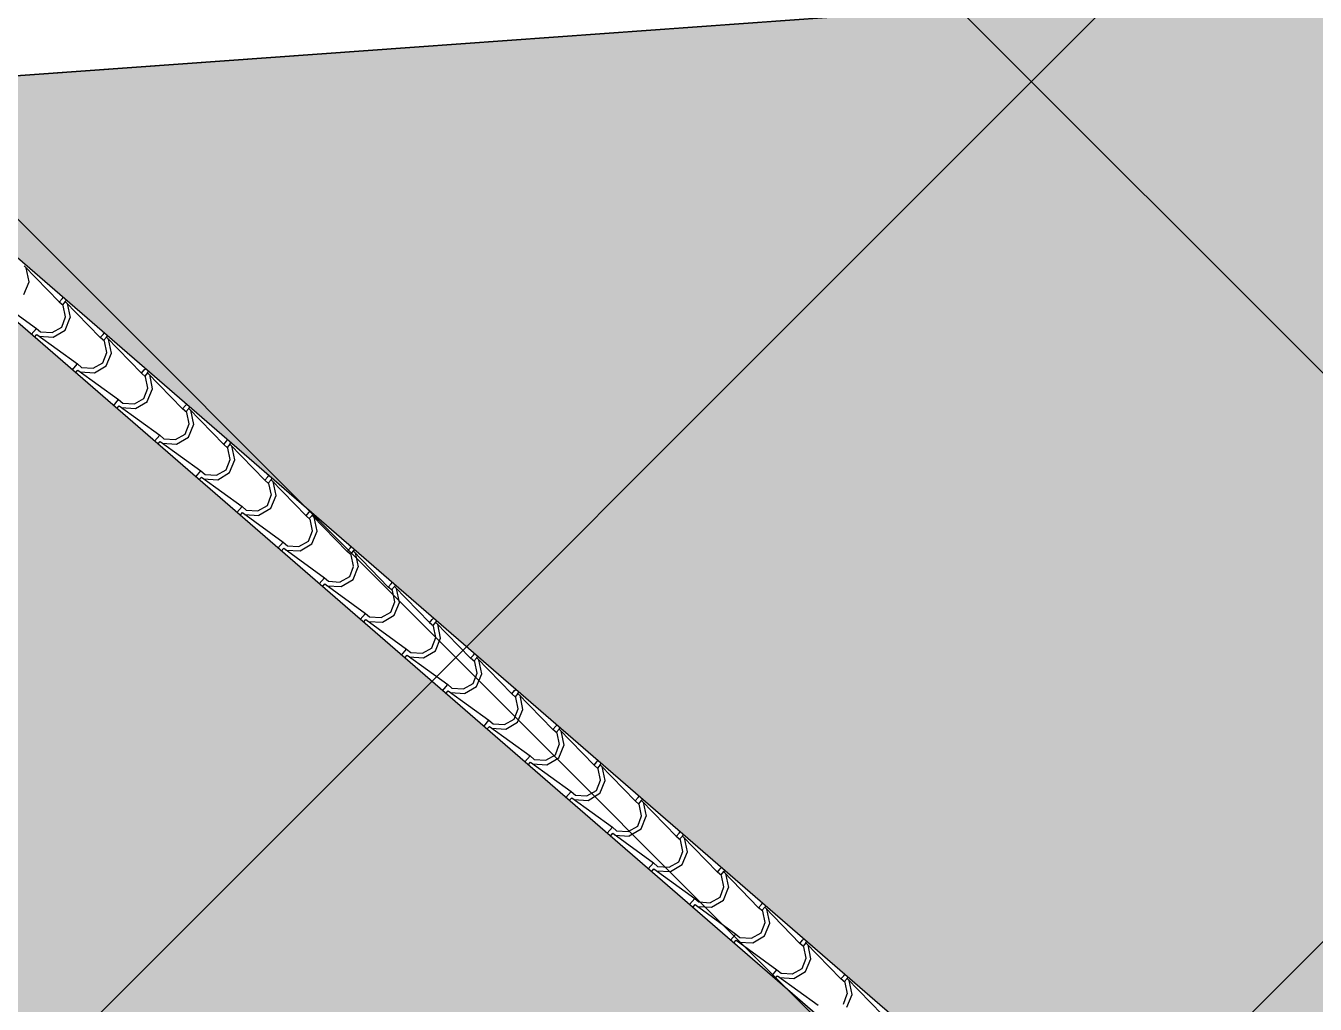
# Model space of a CAD drawing. Header units: millimetres. Extents: x 648844 to 649530, y 1246379 to 1246752.
# Drawn here: x 649271.562 to 649275.521, y 1246541.406 to 1246544.41 of the extents above; entities that cross this region are included whole.
import ezdxf

# ---------------------------------------------------------------- set-up
doc = ezdxf.new("R2010")
doc.units = ezdxf.units.MM
doc.header["$LTSCALE"] = 20
doc.header["$MEASUREMENT"] = 0
doc.layers.get('0').update_dxf_attribs({"linetype": 'CONTINUOUS'})
doc.layers.add('acera', color=8, linetype='CONTINUOUS')
doc.layers.add('TECHO', color=30, linetype='CONTINUOUS')

# ---------------------------------------------------------------- blocks, each defined once
blk = doc.blocks.new('TEJA45')
at = {"layer": 'TECHO'}
for p, q in [((-3.145534028330822, -1.284549470664484), (-3.046281576985123, -1.402706980296024)), ((-3.0391459029412, -1.315229121896984), (-3.058051126158588, -1.35303948778423)), ((-3.029513834642891, -1.324882324775018), (-3.04369274836565, -1.355603361677225)), ((-2.833540014100954, -1.426322911206864), (-2.951697523732498, -1.327070459861165)), ((-3.058227097509651, -1.352923938697906), (-3.052319174019324, -1.39664229495062)), ((-3.043859905866945, -1.355620720871823), (-3.039133638604568, -1.391067930148573)), ((-3.046234936617125, -1.402696961378805), (-3.049801996208117, -1.406264020969793)), ((-3.046234936617132, -1.402696961378801), (-3.036782333166229, -1.393244357927898)), ((-3.036782333166229, -1.412149564829722), (-3.040349392757221, -1.415716624420718)), ((-3.039145484028822, -1.390881207065195), (-3.027329729715191, -1.402696961378822)), ((-3.027329729715319, -1.402696961378808), (-3.036782333166222, -1.412149564829711)), ((-3.027376307857871, -1.402706941267724), (-2.928123856512173, -1.520864450899264)), ((-2.883201762456508, -1.414517045571095), (-2.921012128343754, -1.433422268788483)), ((-2.839558204278752, -1.420292435457334), (-2.883276560531471, -1.414384511967011)), ((-2.82557843589386, -1.418355546928094), (-2.833551358971832, -1.426328470006062)), ((-2.920988373062443, -1.433386853144871), (-2.93989359627983, -1.471197219032117)), ((-2.911357425872332, -1.4430387879666), (-2.925536339595091, -1.473759824868807)), ((-2.880665134394938, -1.428847212821609), (-2.911386171297146, -1.443026126544368)), ((-2.845240586117313, -1.433433336695291), (-2.88068779539406, -1.428707069432917)), ((-2.833551358971931, -1.445233676907893), (-2.845367113285562, -1.433417922594266)), ((-2.816125832442957, -1.427808150378997), (-2.833551358971832, -1.445233676907872)), ((-2.715382543497938, -1.544480631679626), (-2.833540053129482, -1.445228180333928)), ((-2.94006852195313, -1.471082315131714), (-2.934160598462803, -1.514800671384428)), ((-2.925702455252711, -1.473777201960754), (-2.920976187990334, -1.509224411237504)), ((-2.928077393480848, -1.520854504515079), (-2.931644453071847, -1.524421564106078)), ((-2.928077393480862, -1.520854504515082), (-2.918624790029959, -1.511401901064179)), ((-2.918624790029945, -1.530307107965989), (-2.922191849620937, -1.533874167556977)), ((-2.920987940892545, -1.509038750201469), (-2.909172186578914, -1.520854504515096)), ((-2.909172186579042, -1.520854504515082), (-2.918624790029945, -1.530307107965985)), ((-2.90921858738551, -1.520864411870264), (-2.809966136039812, -1.639021921501804)), ((-2.765044031208639, -1.53267457544986), (-2.802854397095885, -1.551579798667248)), ((-2.721399827845794, -1.538451011013787), (-2.765118184098512, -1.532543087523464)), ((-2.70742089275759, -1.536513090064368), (-2.715393815835554, -1.544486013142333)), ((-2.802830843183706, -1.551544584392804), (-2.821736066401094, -1.58935495028005)), ((-2.793201017101389, -1.561195251157347), (-2.807379930824148, -1.591916288059554)), ((-2.762508671203413, -1.547003621592122), (-2.793229708105621, -1.561182535314881)), ((-2.727084105028339, -1.551590787309578), (-2.762531314305086, -1.546864520047205)), ((-2.715393815835654, -1.563391220044164), (-2.727209570149284, -1.551575465730537)), ((-2.697968289306687, -1.545965693515264), (-2.715393815835561, -1.563391220044142)), ((-2.597225072894837, -1.662638352152463), (-2.715382582526381, -1.563385900806765)), ((-2.821909946396609, -1.589240691565525), (-2.816002022906282, -1.63295904781824)), ((-2.807545004638243, -1.591933683051483), (-2.802818737375866, -1.627380892328233)), ((-2.809919850344571, -1.639012047651349), (-2.813486909935563, -1.642579107242341)), ((-2.809919850344592, -1.639012047651342), (-2.800467246893689, -1.629559444200439)), ((-2.800467246893675, -1.648464651102259), (-2.80403430648466, -1.652031710693247)), ((-2.802830397756267, -1.627196293337743), (-2.791014643442637, -1.63901204765137)), ((-2.791014643442779, -1.639012047651352), (-2.800467246893682, -1.648464651102255)), ((-2.791060866912552, -1.639021882473511), (-2.691808415566854, -1.757179392105051)), ((-2.646886299960727, -1.650832105328611), (-2.684696665847973, -1.669737328545999)), ((-2.603241451412842, -1.656609586570244), (-2.64695980766556, -1.650701663079921)), ((-2.589263349621319, -1.654670633200642), (-2.597236272699284, -1.662643556278606)), ((-2.684673313304934, -1.669702315640684), (-2.703578536522322, -1.70751268152793)), ((-2.675044608331199, -1.679351714349746), (-2.689223522053958, -1.710072751251953)), ((-2.644352208011057, -1.665160030362259), (-2.675073244913264, -1.679338944085018)), ((-2.608927623939351, -1.669748237923873), (-2.644374833216098, -1.665021970661499)), ((-2.597236272699377, -1.681548763180434), (-2.609052027013007, -1.669733008866807)), ((-2.579810746170416, -1.664123236651537), (-2.597236272699291, -1.681548763180416)), ((-2.479067602291742, -1.780796072625296), (-2.597225111923287, -1.681543621279598)), ((-2.703751370840337, -1.707399067997532), (-2.69784344735001, -1.751117424250246)), ((-2.689387554024243, -1.710090164138617), (-2.684661286761866, -1.745537373415367)), ((-2.6917623072083, -1.757169590787623), (-2.695329366799299, -1.760736650378618)), ((-2.691762307208315, -1.757169590787623), (-2.682309703757412, -1.74771698733672)), ((-2.682309703757404, -1.766622194238533), (-2.685876763348396, -1.770189253829525)), ((-2.68467285461999, -1.745353836474017), (-2.672857100306359, -1.757169590787644)), ((-2.672857100306501, -1.757169590787626), (-2.682309703757404, -1.766622194238529)), ((-2.672903146439751, -1.757179353076573), (-2.573650695094052, -1.875336862708114)), ((-2.528728568712808, -1.768989635207362), (-2.566538934600054, -1.78789485842475)), ((-2.485083074978959, -1.774768162126826), (-2.528801431231678, -1.768860238636503)), ((-2.471105806485042, -1.772828176336908), (-2.479078729563014, -1.780801099414884)), ((-2.566515783426183, -1.787860046888596), (-2.585421006643571, -1.825670412775843)), ((-2.556888199560625, -1.797508177541324), (-2.571067113283384, -1.828229214443532)), ((-2.526195744820356, -1.783316439133152), (-2.556916781722563, -1.797495352855911)), ((-2.490771142848558, -1.787905688538405), (-2.526218352125305, -1.783179421276031)), ((-2.479078729563099, -1.799706306316704), (-2.49089448387673, -1.787890552003077)), ((-2.461653203034139, -1.782280779787811), (-2.479078729563021, -1.799706306316693)), ((-2.360910131688691, -1.898953793098098), (-2.479067641320235, -1.799701341752399)), ((-2.585592795284057, -1.825557444429538), (-2.579684871793731, -1.869275800682253)), ((-2.571230103409881, -1.828246645228447), (-2.566503836147504, -1.863693854505197)), ((-2.57360476407203, -1.8753271339239), (-2.577171823663022, -1.878894193514888)), ((-2.573604764072044, -1.875327133923896), (-2.564152160621141, -1.865874530472993)), ((-2.564152160621134, -1.88477973737481), (-2.567719220212119, -1.888346796965795)), ((-2.566515311483712, -1.863511379610291), (-2.554699557170082, -1.875327133923918)), ((-2.554699557170231, -1.8753271339239), (-2.564152160621134, -1.884779737374803)), ((-2.554745425967099, -1.875336823679472), (-2.4554929746214, -1.993494333311013)), ((-2.410570837464945, -1.887147165086127), (-2.448381203352191, -1.906052388303515)), ((-2.366924698544189, -1.892926737683524), (-2.410643054796907, -1.887018814193201)), ((-2.352948263348772, -1.890985719473182), (-2.360921186426737, -1.898958642551147)), ((-2.448358253547411, -1.906017778136452), (-2.467263476764799, -1.943828144023698)), ((-2.438731790789681, -1.915664640732071), (-2.452910704512441, -1.946385677634279)), ((-2.408039281628007, -1.901472847903293), (-2.438760318530214, -1.915651761626052)), ((-2.37261466176048, -1.906063139152575), (-2.408061871037226, -1.901336871890202)), ((-2.360921186426822, -1.917863849452974), (-2.372736940740452, -1.906048095139347)), ((-2.343495659897869, -1.900438322924082), (-2.360921186426744, -1.91786384945296)), ((-2.242752661085596, -2.017111513570935), (-2.36091017071714, -1.917859062225236)), ((-2.467434219727544, -1.943715820863346), (-2.461526296237217, -1.987434177116061)), ((-2.453072652795534, -1.946403126318273), (-2.448346385533156, -1.981850335595023)), ((-2.455447220935753, -1.993484677060163), (-2.459014280526745, -1.997051736651155)), ((-2.455447220935774, -1.993484677060167), (-2.445994617484871, -1.984032073609264)), ((-2.445994617484857, -2.002937280511077), (-2.449561677075849, -2.006504340102069)), ((-2.448357768347435, -1.981668922746564), (-2.436542014033805, -1.993484677060192)), ((-2.436542014033954, -1.993484677060167), (-2.445994617484857, -2.00293728051107)), ((-2.436587705494148, -1.993494294282709), (-2.337335254148449, -2.111651803914249)), ((-2.292413106217047, -2.005304694964895), (-2.330223472104294, -2.024209918182283)), ((-2.248766322111209, -2.011085313239978), (-2.292484678363927, -2.005177389749655)), ((-2.234790720212501, -2.009143262609456), (-2.242763643290466, -2.017116185687421)), ((-2.225338116761598, -2.018595866060352), (-2.242763643290473, -2.03602139258923)), ((-2.330200723668653, -2.024175509384364), (-2.349105946886041, -2.06198587527161)), ((-2.320575382019115, -2.03382110392365), (-2.334754295741874, -2.064542140825857)), ((-2.289882818437306, -2.01962925667419), (-2.320603855339513, -2.033808170396949)), ((-2.254458180670589, -2.024220589766987), (-2.289905389947336, -2.019494322504613)), ((-2.242763643290544, -2.036021392589245), (-2.254579397604175, -2.024205638275618)), ((-2.124595190482452, -2.135269234043804), (-2.242752700113996, -2.036016782698105)), ((-2.349275644170781, -2.061874197298959), (-2.343367720680455, -2.105592553551674)), ((-2.3349152021813, -2.064559607407208), (-2.330188934918922, -2.100006816683958)), ((-2.337289677799482, -2.111642220196437), (-2.340856737390475, -2.115209279787429)), ((-2.337289677799497, -2.111642220196437), (-2.327837074348594, -2.102189616745534)), ((-2.327837074348587, -2.121094823647347), (-2.331404133939571, -2.124661883238335)), ((-2.330200225211158, -2.099826465882838), (-2.318384470897527, -2.111642220196465)), ((-2.318384470897684, -2.11164222019644), (-2.327837074348587, -2.121094823647343)), ((-2.31842998502119, -2.111651764885952), (-2.219177533675492, -2.229809274517493)), ((-2.174255374969171, -2.123462224843657), (-2.212065740856417, -2.142367448061044)), ((-2.17172635524495, -2.137785665444323), (-2.202447392147157, -2.151964579167082)), ((-2.13060794567825, -2.129243888796434), (-2.174326301930968, -2.123335965306111)), ((-2.136301699582951, -2.1423780403811), (-2.171748908859698, -2.137651773118726)), ((-2.116633177076224, -2.12730080574573), (-2.124606100154196, -2.135273728823698)), ((-2.107180573625321, -2.136753409196629), (-2.124606100154203, -2.154178935725511)), ((-2.212043193789889, -2.142333240632247), (-2.230948417007276, -2.180143606519493)), ((-2.202418973248939, -2.151977567116056), (-2.216597886971698, -2.182698604018263)), ((-2.124606100154267, -2.154178935725515), (-2.136421854467898, -2.142363181411888)), ((-2.006437719879479, -2.253426954516531), (-2.124595229511023, -2.154174503170832)), ((-2.231117068614253, -2.180032573732767), (-2.225209145123927, -2.223750929985481)), ((-2.216757751567307, -2.182716088494338), (-2.21203148430493, -2.218163297771088)), ((-2.219132134663212, -2.229799763332714), (-2.222699194254211, -2.233366822923713)), ((-2.219132134663226, -2.229799763332704), (-2.209679531212323, -2.220347159881801)), ((-2.209679531212316, -2.239252366783628), (-2.213246590803301, -2.242819426374613)), ((-2.21204268207488, -2.217984009019112), (-2.20022692776125, -2.229799763332739)), ((-2.200226927761413, -2.229799763332711), (-2.209679531212316, -2.239252366783614)), ((-2.200272264548389, -2.229809235489022), (-2.10101981320269, -2.347966745120562)), ((-2.056097643721237, -2.241619754722393), (-2.093908009608484, -2.260524977939781)), ((-2.0535698920526, -2.25594207421446), (-2.084290928954807, -2.270120987937219)), ((-2.012449569244382, -2.247402464353016), (-2.0561679254971, -2.241494540862693)), ((-2.01814521849397, -2.260535490995387), (-2.053592427770717, -2.255809223733014)), ((-1.998475633939961, -2.245458348881996), (-2.006448557017933, -2.253431271959968)), ((-1.989023030489065, -2.254910952332899), (-2.00644855701794, -2.272336478861774)), ((-2.093885663911145, -2.260490971880152), (-2.112790887128533, -2.298301337767398)), ((-2.084262564478372, -2.270134030307631), (-2.098441478201131, -2.300855067209838)), ((-2.00644855701799, -2.272336478861785), (-2.01826431133162, -2.260520724548158)), ((-1.888280249276384, -2.371584674989364), (-2.006437758907929, -2.272332223643666)), ((-2.112958493057739, -2.298190950166578), (-2.107050569567413, -2.341909306419293)), ((-2.098600300952711, -2.300872569585966), (-2.093874033690334, -2.336319778862716)), ((-2.100974591526949, -2.347957306468984), (-2.104541651117941, -2.351524366059977)), ((-2.100974591526956, -2.347957306468981), (-2.091521988076053, -2.338504703018078)), ((-2.091521988076053, -2.357409909919891), (-2.095089047667038, -2.36097696951088)), ((-2.093885138938603, -2.336141552155386), (-2.082069384624972, -2.347957306469013)), ((-2.08206938462515, -2.347957306468984), (-2.091521988076053, -2.357409909919888)), ((-2.082114544075594, -2.347966706092084), (-1.982862092729896, -2.466124215723625)), ((-1.937939912473382, -2.359777284601172), (-1.975750278360628, -2.37868250781856)), ((-1.935413428861892, -2.374098482985353), (-1.9661344657641, -2.388277396708112)), ((-1.894291192809604, -2.365561039909714), (-1.938009549062322, -2.359653116419391)), ((-1.899988737404087, -2.378692941609803), (-1.935435946680833, -2.373966674347429)), ((-1.880318090803684, -2.36361589201827), (-1.888291013881656, -2.371588815096242)), ((-1.870865487352781, -2.37306849546917), (-1.888291013881656, -2.390494021998048)), ((-1.975728134032373, -2.378648703128039), (-1.994633357249761, -2.416459069015286)), ((-1.966106155707806, -2.388290493499209), (-1.980285069430565, -2.419011530401416)), ((-1.888291013881712, -2.390494021998055), (-1.900106768195343, -2.378678267684428)), ((-1.770122778673276, -2.489742395462201), (-1.88828028830482, -2.390489944116503)), ((-1.994799917501467, -2.416349326598581), (-1.988891994011141, -2.460067682851296)), ((-1.980442850338477, -2.419029050674897), (-1.9757165830761, -2.454476259951647)), ((-1.975727595802326, -2.45429909529166), (-1.963911841488695, -2.466114849605287)), ((-1.982817048390672, -2.466114849605258), (-1.986384107981671, -2.469681909196254)), ((-1.982817048390686, -2.466114849605255), (-1.973364444939783, -2.456662246154352)), ((-1.973364444939769, -2.475567453056165), (-1.976931504530761, -2.479134512647157)), ((-1.963911841488866, -2.466114849605262), (-1.973364444939769, -2.475567453056165)), ((-1.963956823602786, -2.466124176695153), (-1.864704372257087, -2.584281686326694)), ((-1.81978218122547, -2.477934814479919), (-1.857592547112716, -2.496840037697307)), ((-1.817256965671191, -2.49225489175625), (-1.847978002573399, -2.506433805479009)), ((-1.776132816376645, -2.483719615466171), (-1.819851172629363, -2.477811691975848)), ((-1.781832256316001, -2.496850392223973), (-1.817279465592748, -2.492124124961599)), ((-1.762160547667406, -2.481773435154544), (-1.770133470745378, -2.489746358232519)), ((-1.752707944216503, -2.49122603860544), (-1.770133470745392, -2.508651565134326)), ((-1.857570604153629, -2.496806434375973), (-1.876475827371017, -2.534616800263219)), ((-1.847949746937246, -2.506446956690787), (-1.862128660660005, -2.537167993592995)), ((-1.770133470745435, -2.508651565134326), (-1.781949225059066, -2.496835810820698)), ((-1.651965308070274, -2.607900115934964), (-1.770122817701818, -2.508647664589265)), ((-1.876641341944946, -2.534507703032396), (-1.87073341845462, -2.578226059285111)), ((-1.862285399724364, -2.537185531762926), (-1.857559132461986, -2.572632741039676)), ((-1.857570052666048, -2.572456638427933), (-1.845754298352418, -2.584272392741561)), ((-1.864659505254394, -2.584272392741536), (-1.868226564845386, -2.587839452332524)), ((-1.864659505254409, -2.584272392741529), (-1.855206901803506, -2.574819789290625)), ((-1.855206901803506, -2.593724996192442), (-1.85877396139449, -2.597292055783427)), ((-1.845754298352588, -2.584272392741532), (-1.855206901803491, -2.593724996192435)), ((-1.845799103129842, -2.584281647298393), (-1.746546651784143, -2.702439156929936)), ((-1.701624449977572, -2.596092344358674), (-1.739434815864819, -2.614997567576061)), ((-1.699100502478842, -2.610411300526387), (-1.729821539381049, -2.624590214249146)), ((-1.657974439942784, -2.601878191022749), (-1.701692796195502, -2.595970267532426)), ((-1.663675775226118, -2.615007842838384), (-1.699122984502864, -2.61028157557601)), ((-1.644003004531143, -2.599930978290818), (-1.651975927609115, -2.60790390136879)), ((-1.634550401080247, -2.609383581741717), (-1.651975927609115, -2.626809108270585)), ((-1.73941307427485, -2.614964165623807), (-1.758318297492238, -2.652774531511053)), ((-1.729793338166296, -2.624603419881542), (-1.743972251889055, -2.655324456783749)), ((-1.651975927609158, -2.626809108270596), (-1.663791681922788, -2.614993353956969)), ((-1.533807837467222, -2.72605783640776), (-1.651965347098766, -2.626805385062063)), ((-1.758482766388425, -2.652666079466204), (-1.752574842898099, -2.696384435718921)), ((-1.74412794911013, -2.655342012851861), (-1.739401681847752, -2.690789222128609)), ((-1.739412509529771, -2.690614181564206), (-1.72759675521614, -2.702429935877833)), ((-1.746501962118131, -2.702429935877808), (-1.750069021709123, -2.7059969954688)), ((-1.746501962118138, -2.702429935877801), (-1.737049358667235, -2.692977332426899)), ((-1.737049358667228, -2.711882539328702), (-1.74061641825822, -2.715449598919694)), ((-1.727596755216325, -2.702429935877797), (-1.737049358667228, -2.711882539328698)), ((-1.727641382657168, -2.702439117901289), (-1.62838893131147, -2.820596627532831)), ((-1.583466718729703, -2.714249874237447), (-1.621277084616949, -2.733155097454834)), ((-1.580944039287303, -2.7285677092969), (-1.61166507618951, -2.742746623019661)), ((-1.539816063508901, -2.720036766579328), (-1.583534419761619, -2.714128843089005)), ((-1.545519294137577, -2.733165293452616), (-1.580966503414324, -2.728439026190243)), ((-1.525845461394866, -2.718088521427086), (-1.533818384472845, -2.726061444505063)), ((-1.51639285794397, -2.727541124877987), (-1.533818384472845, -2.744966651406861)), ((-1.640324190831912, -2.770824455900016), (-1.634416267341585, -2.814542812152732)), ((-1.621255544396092, -2.733121896871717), (-1.64016076761348, -2.770932262758963)), ((-1.611636929396113, -2.742759883073942), (-1.625815843118872, -2.77348091997615)), ((-1.53381838447288, -2.744966651406866), (-1.545634138786511, -2.733150897093239)), ((-1.415650366864114, -2.844215556880595), (-1.533807876495658, -2.744963105534897)), ((-1.625970498495889, -2.773498493940787), (-1.621244231233511, -2.808945703217535)), ((-1.621254966393494, -2.808771724700478), (-1.609439212079863, -2.820587479014105)), ((-1.628344418981861, -2.820587479014081), (-1.631911478572853, -2.824154538605073)), ((-1.628344418981868, -2.820587479014073), (-1.618891815530965, -2.811134875563171)), ((-1.618891815530958, -2.830040082464977), (-1.622458875121943, -2.833607142055964)), ((-1.609439212080055, -2.820587479014074), (-1.618891815530958, -2.830040082464976)), ((-1.609483662184388, -2.820596588504353), (-1.51023121083869, -2.938754098135895)), ((-1.46530898748177, -2.832407404116191), (-1.503119353369016, -2.851312627333577)), ((-1.462787576096609, -2.846724118067796), (-1.493508612998816, -2.860903031790556)), ((-1.421657687075943, -2.838195342135784), (-1.465376043328661, -2.832287418645461)), ((-1.427362813048141, -2.851322744066966), (-1.462810022324888, -2.846596476804592)), ((-1.407687918258596, -2.836246064563362), (-1.415660841336567, -2.84421898764133)), ((-1.3982353148077, -2.845698668014265), (-1.415660841336575, -2.86312419454314)), ((-1.52216561527564, -2.888982832332024), (-1.516257691785313, -2.93270118858474)), ((-1.503098014517342, -2.851279628119626), (-1.522003237734729, -2.889089994006872)), ((-1.49348052062517, -2.860916346264695), (-1.507659434347929, -2.891637383166902)), ((-1.415660841336603, -2.863124194543138), (-1.427476595650234, -2.851308440229511)), ((-1.297492896261055, -2.962373277353398), (-1.415650405892599, -2.8631208260077)), ((-1.510186875845591, -2.938745022150343), (-1.500734272394688, -2.929292418699442)), ((-1.507813047881541, -2.891654975030615), (-1.503086780619164, -2.927102184307364)), ((-1.503097423257216, -2.92692926783675), (-1.491281668943586, -2.938745022150377)), ((-1.510186875845584, -2.938745022150348), (-1.513753935436576, -2.942312081741342)), ((-1.500734272394688, -2.948197625601257), (-1.50430133198568, -2.95176468519225)), ((-1.491281668943785, -2.938745022150346), (-1.500734272394688, -2.948197625601248)), ((-1.491325941711573, -2.938754059107428), (-1.392073490365874, -3.05691156873897)), ((-1.3471512562339, -2.950564933994952), (-1.384961622121146, -2.969470157212339)), ((-1.344631112905077, -2.964880526838311), (-1.375352149807284, -2.979059440561072)), ((-1.303499310642067, -2.956353917692363), (-1.347217666894785, -2.95044599420204)), ((-1.30920633195916, -2.969480194681257), (-1.344653541235907, -2.964753927418883)), ((-1.289530375122325, -2.954403607699636), (-1.297503298200297, -2.962376530777604)), ((-1.280077771671422, -2.963856211150533), (-1.297503298200297, -2.981281737679408)), ((-1.40400703971887, -3.007141208767635), (-1.398099116228543, -3.050859565020351)), ((-1.384940484638584, -2.969437359367509), (-1.403845707855972, -3.007247725254755)), ((-1.375324111854219, -2.979072809455447), (-1.389503025576978, -3.009793846357654)), ((-1.297503298200326, -2.98128173767941), (-1.309319052513956, -2.969465983365783)), ((-1.17933542565796, -3.080530997826234), (-1.297492935289505, -2.981278546480535)), ((-1.39202933270932, -3.056902565286615), (-1.382576729258417, -3.047449961835714)), ((-1.389655597267307, -3.009811456119547), (-1.38492933000493, -3.045258665396295)), ((-1.384939880120939, -3.045086810973022), (-1.373124125807308, -3.056902565286649)), ((-1.392029332709313, -3.056902565286622), (-1.395596392300305, -3.060469624877616)), ((-1.38257672925841, -3.066355168737525), (-1.386143788849402, -3.069922228328515)), ((-1.373124125807507, -3.056902565286615), (-1.38257672925841, -3.066355168737516)), ((-1.373168221238906, -3.056911529710316), (-1.273915769893208, -3.175069039341858)), ((-1.266782954759819, -3.087595090615395), (-1.285688177977207, -3.125405456502641)), ((-1.228993524985981, -3.068722463873701), (-1.266803890873227, -3.087627687091087)), ((-1.226474649713545, -3.083036935608828), (-1.257195686615752, -3.097215849331588)), ((-1.185340934208199, -3.074512493248939), (-1.229059290460917, -3.068604569758616)), ((-1.191049850870634, -3.087637645295489), (-1.226497060147381, -3.082911378033115)), ((-1.179345755064048, -3.099439280815682), (-1.191161509377679, -3.087623526502055)), ((-1.171372831986048, -3.072561150835908), (-1.17934575506402, -3.08053407391388)), ((-1.161920228535152, -3.082013754286805), (-1.179345755064027, -3.099439280815679)), ((-1.285848464162349, -3.125299585201443), (-1.279940540672023, -3.169017941454159)), ((-1.257167703084427, -3.097229272648676), (-1.271346616807186, -3.127950309550883)), ((-1.061177955054944, -3.198688718298998), (-1.179335464686488, -3.099436266953299)), ((-1.27387178957305, -3.17506010842289), (-1.264419186122147, -3.165607504971989)), ((-1.271498146653059, -3.127967937208478), (-1.266771879390681, -3.163415146485226)), ((-1.266782336984662, -3.163244354109294), (-1.254966582671031, -3.175060108422921)), ((-1.273871789573036, -3.175060108422898), (-1.277438849164028, -3.17862716801389)), ((-1.26441918612214, -3.184512711873795), (-1.267986245713132, -3.188079771464787)), ((-1.25496658267123, -3.175060108422885), (-1.264419186122133, -3.184512711873786)), ((-1.255010500765955, -3.175069000313561), (-1.155758049420257, -3.293226509945104)), ((-1.148625424881047, -3.205752821863278), (-1.167530648098435, -3.243563187750524)), ((-1.110835793738119, -3.186879993752481), (-1.148646159625365, -3.205785216969867)), ((-1.108318186521188, -3.201193344378961), (-1.139039223423396, -3.215372258101722)), ((-1.067182557776142, -3.192671068805273), (-1.110900914028861, -3.18676314531495)), ((-1.072893369781191, -3.20579509590984), (-1.108340579057938, -3.201068828647466)), ((-1.061188211927771, -3.217596823951954), (-1.073003966241401, -3.205781069638327)), ((-1.053215288849778, -3.190718693972176), (-1.06118821192775, -3.198691617050144)), ((-1.043762685398882, -3.200171297423076), (-1.061188211927757, -3.217596823951951)), ((-1.167689888606077, -3.243457961633453), (-1.16178196511575, -3.287176317886169)), ((-1.153340696038832, -3.246124418297407), (-1.148614428776455, -3.281571627574156)), ((-1.139011294313853, -3.215385735840252), (-1.153190208036612, -3.24610677274246)), ((-0.9430204844518499, -3.316846438771833), (-1.061177994083394, -3.217593987426135)), ((-1.155714246436773, -3.293217651559161), (-1.14626164298587, -3.283765048108259)), ((-1.148624793848384, -3.281401897245566), (-1.136809039534754, -3.293217651559193)), ((-1.155714246436766, -3.293217651559162), (-1.159281306027758, -3.296784711150153)), ((-1.14626164298587, -3.302670255010067), (-1.149828702576862, -3.306237314601058)), ((-1.136809039534967, -3.293217651559159), (-1.14626164298587, -3.30267025501006)), ((-1.136852780293168, -3.293226470916625), (-1.03760032894747, -3.411383980548168)), ((-1.030467895002317, -3.323910553111215), (-1.049373118219705, -3.361720918998461)), ((-0.9926780624902207, -3.305037523631229), (-1.030488428377467, -3.323942746848616)), ((-0.9901617233296705, -3.319349753149474), (-1.020882760231878, -3.333528666872235)), ((-0.9490241813413647, -3.310829644361974), (-0.9927425375940828, -3.304921720871651)), ((-0.9547368886917553, -3.32395254652419), (-0.9901840979685019, -3.319226279261816)), ((-0.9430306687914936, -3.335754367088226), (-0.9548464231051241, -3.323938612774599)), ((-0.9350577457135074, -3.30887623710845), (-0.9430306687914793, -3.316849160186418)), ((-0.9256051422626115, -3.318328840559349), (-0.9430306687914793, -3.335754367088221)), ((-1.049531313049314, -3.361616338069064), (-1.043623389558988, -3.40533469432178)), ((-1.035183245424484, -3.364280899387238), (-1.030456978162107, -3.399728108663986)), ((-1.020854885543294, -3.333542199031832), (-1.035033799266053, -3.36426323593404)), ((-0.8248630138487556, -3.435004159244665), (-0.9430205234802997, -3.335751707898966)), ((-1.037556703300503, -3.411375194695433), (-1.0281040998496, -3.401922591244531)), ((-1.030467250712107, -3.399559440381838), (-1.018651496398476, -3.411375194695465)), ((-1.037556703300496, -3.411375194695436), (-1.041123762891495, -3.414942254286435)), ((-1.028104099849593, -3.420827798146338), (-1.031671159440585, -3.424394857737328)), ((-1.018651496398689, -3.411375194695433), (-1.028104099849593, -3.420827798146334)), ((-1.018695059820502, -3.411383941519517), (-0.9194426084748031, -3.52954145115106)), ((-0.9123103651235454, -3.442068284359099), (-0.9312155883409332, -3.479878650246345)), ((-0.8745203312423229, -3.423195053509993), (-0.912330697129569, -3.442100276727379)), ((-0.8720052601389767, -3.437506161920371), (-0.902726297041184, -3.451685075643132)), ((-0.8308658049074822, -3.428988219918553), (-0.8745841611602003, -3.42308029642823)), ((-0.8365804076027672, -3.442109997138484), (-0.8720276168795138, -3.43738372987611)), ((-0.8248731256552162, -3.453911910224498), (-0.8366888799688468, -3.442096155910871)), ((-0.8169002025772301, -3.427033780244725), (-0.824873125655202, -3.435006703322697)), ((-0.807447599126327, -3.436486383695621), (-0.8248731256552091, -3.453911910224505)), ((-0.9313727374930423, -3.479774714501069), (-0.9254648140027157, -3.523493070753785)), ((-0.9170257948102432, -3.482437380476169), (-0.9122995275478658, -3.517884589752917)), ((-0.9026984767723505, -3.451698662222581), (-0.9168773904951095, -3.482419699124788)), ((-0.7067055432456613, -3.553161879717502), (-0.8248630528772054, -3.453909428371803)), ((-0.9193991601642324, -3.52953273783171), (-0.9099465567133294, -3.520080134380809)), ((-0.9123097075758295, -3.51771698351811), (-0.9004939532621989, -3.529532737831737)), ((-0.9193991601642182, -3.529532737831715), (-0.9229662197552102, -3.533099797422707)), ((-0.9099465567133223, -3.538985341282622), (-0.9135136163043072, -3.542552400873609)), ((-0.9004939532624192, -3.529532737831712), (-0.9099465567133223, -3.538985341282613)), ((-0.9005373393474088, -3.529541412122933), (-0.8012848880017103, -3.647698921754476)), ((-0.7941528352447662, -3.560226015606952), (-0.8130580584621541, -3.598036381494198)), ((-0.7563625999944108, -3.541352583388742), (-0.794172965881657, -3.560257806606128)), ((-0.7538487969466203, -3.555662570690506), (-0.7845698338488276, -3.569841484413267)), ((-0.7127074284745234, -3.547146795475008), (-0.7564257847272415, -3.541238871984685)), ((-0.7184239265137791, -3.560267447752775), (-0.7538711357905257, -3.555541180490401)), ((-0.7067155825189388, -3.57206945336077), (-0.7185313368325694, -3.560253699047143)), ((-0.6987426594409669, -3.545191323380998), (-0.7067155825189317, -3.553164246458964)), ((-0.6892900559900639, -3.554643926831895), (-0.7067155825189388, -3.572069453360768)), ((-0.813214161936763, -3.597933090933076), (-0.8073062384464365, -3.641651447185792)), ((-0.79886834419613, -3.600593861564198), (-0.7941420769337526, -3.636041070840946)), ((-0.7845420680017838, -3.56985512541416), (-0.7987209817245429, -3.600576162316367)), ((-0.588548072642638, -3.671319600190264), (-0.7067055822741821, -3.572067148844566)), ((-0.801241617027955, -3.647690280967975), (-0.791789013577052, -3.638237677517074)), ((-0.7941521644395522, -3.635874526654382), (-0.7823364101259216, -3.647690280968009)), ((-0.8012416170279479, -3.647690280967982), (-0.8048086766189471, -3.651257340558979)), ((-0.791789013577052, -3.657142884418885), (-0.7953560731680511, -3.660709944009882)), ((-0.782336410126149, -3.647690280967977), (-0.791789013577052, -3.657142884418878)), ((-0.7823796188747494, -3.647698882725827), (-0.6831271675290509, -3.765856392357369)), ((-0.6759953053660226, -3.678383746854864), (-0.6949005285834104, -3.716194112742111)), ((-0.6950555863800076, -3.71609146736869), (-0.6891476628896811, -3.759809823621406))]:
    blk.add_line(p, q, dxfattribs=at)

msp = doc.modelspace()

# ---------------------------------------------------------------- hatches: boundary and pattern name
h = msp.add_hatch()
h.set_pattern_fill('ANSI37', color=4, scale=20, style=0)
h.set_pattern_definition([(45, (-526.4316489867633, -3378.367883687839), (-1.767766952966369, 1.767766952966369), []), (135, (-526.4316489867633, -3378.367883687839), (-1.767766952966369, -1.767766952966369), [])])
h.paths.add_polyline_path([(649227.1070225898, 1246567.94119936), (649231.6771613231, 1246532.207660218), (649229.0601248409, 1246515.25948995), (649314.6874600542, 1246516.703207979), (649306.9879679593, 1246570.059864507)])
h.paths.add_polyline_path([(649257.7023071024, 1246528.978252781), (649287.2058541841, 1246528.978252781), (649287.2058541841, 1246534.492441051), (649257.7023071024, 1246534.492441051)], flags=24)
at = {"layer": 'acera'}
h = msp.add_hatch(dxfattribs=at)
h.set_pattern_fill('PETRA11,_O', color=9, scale=7, pattern_type=2)
h.set_pattern_definition([(0, (2687.656187323621, -252.1344165771734), (7, 7), [2.1, -2.45, 0.35, -2.1]), (0, (2690.456187323667, -250.7344165772665), (7, 7), [0.35, -1.75, 1.4, -3.5]), (0, (2691.506187323597, -250.3844165771734), (7, 7), [0.35, -6.649999999999999]), (0, (2688.35618732369, -250.0344165770803), (7, 7), [1.4, -5.600000000000001]), (0, (2687.656187323621, -249.3344165771268), (7, 7), [0.7000000000000001, -6.3]), (0, (2692.556187323644, -248.6344165771734), (7, 7), [0.7000000000000001, -0.35, 0.35, -5.600000000000001]), (0, (2689.756187323597, -248.2844165770803), (7, 7), [1.05, -5.95]), (0, (2688.006187323597, -247.5844165771268), (7, 7), [0.7000000000000001, -6.3]), (0, (2690.806187323644, -246.8844165771734), (7, 7), [0.35, -2.1, 1.05, -3.5]), (0, (2689.406187323621, -246.5344165770803), (7, 7), [0.7000000000000001, -6.3]), (0, (2691.85618732369, -246.18441657722), (7, 7), [0.7000000000000001, -6.3]), (0, (2690.456187323667, -245.8344165771268), (7, 7), [0.7000000000000001, -6.3]), (0, (2693.256187323597, -245.4844165772665), (7, 7), [0.7000000000000001, -6.3]), (90, (2687.306187323644, -252.1344165771734), (-6.999999999999999, 7), [1.4, -0.35, 0.7000000000000001, -2.8, 1.4, -0.35]), (90, (2687.656187323621, -247.5844165771268), (-6.999999999999999, 7), [0.35, -6.649999999999999]), (90, (2688.706187323667, -249.68441657722), (-6.999999999999999, 7), [0.7000000000000001, -1.4, 0.35, -4.55]), (90, (2689.056187323644, -248.6344165771734), (-6.999999999999999, 7), [0.7000000000000001, -1.4, 1.05, -3.850000000000001]), (90, (2690.10618732369, -250.3844165771734), (-6.999999999999999, 7), [0.35, -3.5, 0.7000000000000001, -0.35, 0.7000000000000001, -1.4]), (90, (2690.456187323667, -251.0844165771268), (-6.999999999999999, 7), [0.35, -6.649999999999999]), (90, (2691.156187323621, -248.9844165772665), (-6.999999999999999, 7), [0.35, -0.35, 1.05, -5.25]), (90, (2691.506187323597, -250.0344165770803), (-6.999999999999999, 7), [0.7000000000000001, -2.8, 0.35, -0.35, 0.35, -2.45]), (90, (2692.206187323667, -251.7844165770803), (-6.999999999999999, 7), [1.05, -5.95]), (90, (2692.906187323621, -246.5344165770803), (-6.999999999999999, 7), [0.35, -0.35, 0.35, -5.95]), (90, (2693.256187323597, -248.2844165770803), (-6.999999999999999, 7), [1.05, -5.95]), (90, (2694.131187323597, -248.80941657722), (-6.999999999999999, 7), [0.35, -6.649999999999999]), (45, (2689.756187323597, -252.1344165771734), (7.771561172376096e-16, 7.000000000133173), [0.4949700000000001, -9.4045249368]), (45, (2689.056187323644, -245.4844165772665), (7.771561172376096e-16, 7.000000000133173), [0.4949700000000001, -1.48491, 1.48491, -6.434704936799999]), (45, (2689.756187323597, -246.5344165770803), (7.771561172376096e-16, 7.000000000133173), [0.9899400000000002, -2.4748738, 0.4949700000000001, -5.9397111368]), (45, (2691.156187323621, -246.8844165771734), (7.771561172376096e-16, 7.000000000133173), [0.9899400000000002, -3.464825, 0.4949700000000001, -4.9497599368]), (45, (2688.35618732369, -250.0344165770803), (7.771561172376096e-16, 7.000000000133173), [0.4949700000000001, -9.4045249368]), (45, (2690.10618732369, -250.0344165770803), (7.771561172376096e-16, 7.000000000133173), [1.484924, -8.414570936799999]), (45, (2691.506187323597, -249.3344165771268), (7.771561172376096e-16, 7.000000000133173), [0.4949700000000001, -2.969848, 0.4949700000000001, -5.9397069368]), (45, (2692.556187323644, -248.6344165771734), (7.771561172376096e-16, 7.000000000133173), [0.9899400000000002, -8.9095549368]), (45, (2693.956187323667, -248.6344165771734), (7.771561172376096e-16, 7.000000000133173), [0.9899400000000002, -8.9095549368]), (45, (2693.956187323667, -250.7344165772665), (7.771561172376096e-16, 7.000000000133173), [0.4949700000000001, -9.4045249368]), (45, (2693.256187323597, -247.2344165772665), (7.771561172376096e-16, 7.000000000133173), [0.4949700000000001, -9.4045249368]), (45, (2692.556187323644, -246.18441657722), (7.771561172376096e-16, 7.000000000133173), [0.4949700000000001, -9.4045249368]), (45, (2693.956187323667, -245.4844165772665), (7.771561172376096e-16, 7.000000000133173), [0.4949700000000001, -9.4045249368]), (45, (2687.306187323644, -245.4844165772665), (7.771561172376096e-16, 7.000000000133173), [0.4949700000000001, -9.4045249368]), (45, (2690.806187323644, -248.2844165770803), (7.771561172376096e-16, 7.000000000133173), [0.4949700000000001, -9.4045249368]), (45, (2691.506187323597, -245.4844165772665), (7.771561172376096e-16, 7.000000000133173), [0.4949700000000001, -3.464825, 0.4949700000000001, -5.444729936799999]), (45, (2688.35618732369, -249.3344165771268), (7.771561172376096e-16, 7.000000000133173), [0.9899400000000002, -8.9095549368]), (45, (2688.35618732369, -247.5844165771268), (7.771561172376096e-16, 7.000000000133173), [1.48491, -8.414584936799999]), (135, (2687.656187323621, -249.3344165771268), (-7.000000000133173, 7.771561172376096e-16), [0.74249, -9.1570049368]), (135, (2691.506187323597, -249.68441657722), (-7.000000000133173, 7.771561172376096e-16), [0.4949700000000001, -9.4045249368]), (135, (2693.60618732369, -248.6344165771734), (-7.000000000133173, 7.771561172376096e-16), [0.4949700000000001, -9.4045249368]), (135, (2691.156187323621, -247.2344165772665), (-7.000000000133173, 7.771561172376096e-16), [0.4949700000000001, -9.4045249368]), (135, (2691.506187323597, -246.18441657722), (-7.000000000133173, 7.771561172376096e-16), [0.4949700000000001, -9.4045249368]), (135, (2690.456187323667, -245.8344165771268), (-7.000000000133173, 7.771561172376096e-16), [0.4949700000000001, -9.4045249368]), (135, (2691.85618732369, -246.18441657722), (-7.000000000133173, 7.771561172376096e-16), [0.4949700000000001, -9.4045249368]), (135, (2687.656187323621, -250.3844165771734), (-7.000000000133173, 7.771561172376096e-16), [0.4949700000000001, -9.4045249368]), (135, (2689.056187323644, -247.93441657722), (-7.000000000133173, 7.771561172376096e-16), [0.4949700000000001, -9.4045249368]), (135, (2689.056187323644, -250.0344165770803), (-7.000000000133173, 7.771561172376096e-16), [0.9899400000000002, -8.9095549368]), (135, (2690.456187323667, -250.7344165772665), (-7.000000000133173, 7.771561172376096e-16), [0.9899400000000002, -8.9095549368]), (135, (2693.256187323597, -246.8844165771734), (-7.000000000133173, 7.771561172376096e-16), [0.9899400000000002, -8.9095549368]), (135, (2691.156187323621, -248.6344165771734), (-7.000000000133173, 7.771561172376096e-16), [0.4949700000000001, -9.4045249368]), (135, (2692.206187323667, -250.7344165772665), (-7.000000000133173, 7.771561172376096e-16), [0.9899400000000002, -5.939696000000001, 0.4949700000000001, -2.4748889368]), (135, (2688.006187323597, -247.5844165771268), (-7.000000000133173, 7.771561172376096e-16), [0.9899400000000002, -1.9798989, 0.9899400000000002, -5.9397160368]), (135, (2687.306187323644, -251.43441657722), (-7.000000000133173, 7.771561172376096e-16), [0.9898, -2.4752, 0.9898, -2.4752, 0.4949, -2.4745949368]), (26.56505118, (2689.756187323597, -250.0344165770803), (7.000000000000657, 3.569913253897994e-10), [1.5652, -0.7826, 0.7826, -12.522075839]), (26.56505118, (2690.806187323644, -245.8344165771268), (7.000000000000657, 3.569913253897994e-10), [1.5652, -14.087275839]), (26.56505118, (2690.806187323644, -250.7344165772665), (7.000000000000657, 3.569913253897994e-10), [0.7826, -14.869875839]), (26.56505118, (2687.656187323621, -250.3844165771734), (7.000000000000657, 3.569913253897994e-10), [0.7826, -14.869875839]), (26.56505118, (2689.056187323644, -248.6344165771734), (7.000000000000657, 3.569913253897994e-10), [0.7826, -14.869875839]), (26.56505118, (2687.656187323621, -247.93441657722), (7.000000000000657, 3.569913253897994e-10), [0.7826, -14.869875839]), (63.43494882, (2688.706187323667, -247.2344165772665), (3.569905482336821e-10, 7.000000000000657), [0.7825999999999981, -14.86987583899997]), (63.43494882, (2691.156187323621, -247.2344165772665), (3.569905482336821e-10, 7.000000000000657), [0.7825999999999981, -14.86987583899997]), (63.43494882, (2691.85618732369, -252.1344165771734), (3.569905482336821e-10, 7.000000000000657), [0.7825999999999981, -14.86987583899997]), (63.43494882, (2687.306187323644, -248.2844165770803), (3.569905482336821e-10, 7.000000000000657), [0.7825999999999981, -14.86987583899997]), (63.43494882, (2690.10618732369, -251.7844165770803), (3.569905482336821e-10, 7.000000000000657), [0.7825999999999981, -5.478199999999984, 0.7825999999999981, -8.60907583899997]), (116.56505118, (2689.056187323644, -245.8344165771268), (-3.569913253897994e-10, 7.000000000000657), [0.7826, -14.869875839]), (116.56505118, (2693.256187323597, -247.2344165772665), (-3.569913253897994e-10, 7.000000000000657), [0.7826, -14.869875839]), (116.56505118, (2690.10618732369, -245.8344165771268), (-3.569913253897994e-10, 7.000000000000657), [0.7826, -14.869875839]), (116.56505118, (2687.306187323644, -249.68441657722), (-3.569913253897994e-10, 7.000000000000657), [0.7826, -14.869875839]), (153.43494882, (2692.556187323644, -250.7344165772665), (-7.000000000000657, 3.569928797020339e-10), [0.7826, -14.869875839]), (153.43494882, (2693.956187323667, -248.9844165772665), (-7.000000000000657, 3.569928797020339e-10), [0.7826, -14.869875839]), (153.43494882, (2689.756187323597, -248.2844165770803), (-7.000000000000657, 3.569928797020339e-10), [0.7826, -14.869875839]), (153.43494882, (2690.806187323644, -246.8844165771734), (-7.000000000000657, 3.569928797020339e-10), [0.7826, -14.869875839]), (153.43494882, (2693.256187323597, -245.4844165772665), (-7.000000000000657, 3.569928797020339e-10), [0.7826, -14.869875839]), (153.43494882, (2688.35618732369, -252.1344165771734), (-7.000000000000657, 3.569928797020339e-10), [1.1739, -14.478575839])])
h.paths.add_polyline_path([(649274.4208921428, 1246548.866260306), (649276.1308181648, 1246547.722013572, -0.3798676841717099), (649286.8346228392, 1246544.774990794, 0.3784673083433654), (649296.1521766455, 1246542.136565478), (649296.1521766455, 1246543.958078488, -0.1749477299067778), (649290.9955922723, 1246543.616598384, -0.2115304088250285), (649288.1292672937, 1246545.697434097, 0.4300472040648813)])
at = {"layer": 'TECHO'}
h = msp.add_hatch(dxfattribs=at)
h.set_pattern_fill('SPANTILE', color=9, scale=0.2049999999999999, angle=112.4927114506031, style=0, pattern_type=2)
h.set_pattern_definition([(89.14743675532048, (649220.3530835104, 1246554.743853411), (-0.02785158413175716, -2.468369830308903), [0.1893117599999999, -4.543480804999997]), (184.1171367553206, (649220.3559005058, 1246554.933144151), (-0.2191891000995319, 0.1897528350184981), [0.01639999999999991, -0.1885999999999993]), (4.117136755320543, (649220.1502520876, 1246554.934783696), (0.2191891000995319, -0.1897528350184982), [0.05739999999999997, -0.1475999999999999]), (274.1171367553206, (649220.2075039587, 1246554.938904774), (-0.189752835018498, -0.2191891000995318), [0.02049999999999993, -0.1844999999999994]), (94.11713675532033, (649220.339837191, 1246554.927877282), (0.189752835018498, 0.2191891000995319), [0.02049999999999998, -0.1844999999999998]), (4.117136755320543, (649220.3383653779, 1246554.948324378), (0.2191891000995319, -0.1897528350184982), [0.01639999999999998, -0.1885999999999999]), (4.117136755320543, (649220.1514295384, 1246554.918426019), (0.2191891000995319, -0.1897528350184982), [0.04099999999999997, -0.1639999999999999]), (279.0868367553206, (649220.1923237318, 1246554.921369646), (0.3810867960569162, -2.438933821117113), [0.1893117599999994, -4.543480804999983]), (311.4210367553206, (649220.1930596386, 1246554.911146097), (-2.908328104444301, 3.284673129514573), [0.05412163999999996, -5.358033749999994]), (345.6822367553205, (649220.2288658012, 1246554.870562095), (0.4236601330186103, -0.1750343695869865), [0.05186130999999987, -0.5964054749999977]), (22.55203675532062, (649220.279116284, 1246554.857736769), (-0.3942239149407362, -0.2339069125418478), [0.05186131, -0.5964054749999999]), (56.8132367553205, (649220.3270118654, 1246554.877626799), (2.407911281871535, 3.667344160218867), [0.05412163999999997, -5.358033749999996]), (343.8922367553205, (649220.2380590802, 1246554.88561097), (-2.308052736631437, 0.6559861569420078), [0.04150942499999999, -4.109424259999999]), (24.34203675532061, (649220.2779388333, 1246554.874094447), (2.190307430938435, 0.9797849923055962), [0.04150942499999997, -4.109424259999997]), (56.71173675532054, (649220.3157580481, 1246554.89120386), (1.853376098485682, 2.805302509463451), [0.04387184499999999, -4.343319624999998]), (311.5225367553205, (649220.2089757718, 1246554.918457676), (-2.236047322736277, 2.510939565685299), [0.043871845, -4.343319624999999])])
h.paths.add_polyline_path([(649275.510647763, 1246540.256714855), (649270.9397531145, 1246544.213755683), (649282.3979749589, 1246545.038535991), (649278.4409341313, 1246540.467641343)])
h = msp.add_hatch(dxfattribs=at)
h.set_pattern_fill('SPANTILE', color=9, scale=0.2049999999999999, angle=382.4927114506032, style=0, pattern_type=2)
h.set_pattern_definition([(179.1474367553206, (649220.3411823735, 1246555.137615119), (2.468369830308903, -0.02785158413175728), [0.18931176, -4.543480805]), (274.1171367553206, (649220.1518916325, 1246555.140432114), (-0.189752835018498, -0.219189100099532), [0.01639999999999993, -0.1885999999999994]), (94.11713675532033, (649220.1502520876, 1246554.934783696), (0.189752835018498, 0.2191891000995319), [0.05739999999999996, -0.1475999999999998]), (4.117136755320543, (649220.1461310105, 1246554.992035567), (0.2191891000995319, -0.189752835018498), [0.02049999999999999, -0.1844999999999999]), (184.1171367553206, (649220.1571585026, 1246555.1243688), (-0.219189100099532, 0.189752835018498), [0.02049999999999992, -0.1844999999999993]), (94.11713675532033, (649220.1367114056, 1246555.122896986), (0.189752835018498, 0.2191891000995319), [0.01639999999999998, -0.1885999999999998]), (94.11713675532033, (649220.166609765, 1246554.935961147), (0.189752835018498, 0.2191891000995319), [0.04099999999999996, -0.1639999999999998]), (9.08683675532058, (649220.1636661385, 1246554.97685534), (2.438933821117114, 0.3810867960569166), [0.1893117599999993, -4.543480804999979]), (41.42103675532056, (649220.1738896873, 1246554.977591248), (-3.284673129514572, -2.908328104444301), [0.05412163999999998, -5.358033749999997]), (75.6822367553205, (649220.2144736887, 1246555.013397409), (0.1750343695869864, 0.4236601330186103), [0.05186130999999974, -0.5964054749999957]), (112.5520367553205, (649220.2272990145, 1246555.063647892), (0.233906912541848, -0.3942239149407362), [0.0518613099999999, -0.5964054749999983]), (146.8132367553206, (649220.2074089855, 1246555.111543474), (-3.667344160218868, 2.407911281871534), [0.05412163999999998, -5.358033749999997]), (73.89223675532051, (649220.199424815, 1246555.022590689), (-0.6559861569420069, -2.308052736631437), [0.04150942499999997, -4.109424259999996]), (114.3420367553205, (649220.2109413372, 1246555.062470442), (-0.9797849923055971, 2.190307430938435), [0.04150942499999987, -4.109424259999984]), (146.7117367553207, (649220.1938319241, 1246555.100289656), (-2.805302509463451, 1.853376098485681), [0.04387184499999999, -4.343319624999998]), (41.52253675532062, (649220.1665781074, 1246554.99350738), (-2.510939565685297, -2.236047322736276), [0.04387184499999997, -4.343319624999996])])
h.paths.add_polyline_path([(649271.4509689108, 1246535.63438451), (649275.3792543006, 1246540.172062903), (649270.8415759074, 1246544.100348293)])

# ---------------------------------------------------------------- linework, layer by layer
at = {"color": 9}
msp.add_lwpolyline([(649283.1283904428, 1246536.368602701), (649282.5037672581, 1246545.046151082), (649270.8339608163, 1246544.206140592), (649271.4585840014, 1246535.528592211), (649283.1283904435, 1246536.368602701)], dxfattribs=at)
at = {"layer": 'TECHO', "color": 9}
for p, q in [((649270.8339608163, 1246544.206140591), (649282.5037672572, 1246545.046151082)), ((649275.510647763, 1246540.256714855), (649270.9397531145, 1246544.213755683)), ((649275.3792543006, 1246540.172062903), (649270.8415759074, 1246544.100348293))]:
    msp.add_line(p, q, dxfattribs=at)

# ---------------------------------------------------------------- block references
at = {"color": 9, "rotation": 184.1171367599757}
msp.add_blockref('TEJA45', (649271.1462724091, 1246539.867366401), dxfattribs=at)

doc.saveas('drawing.dxf')
